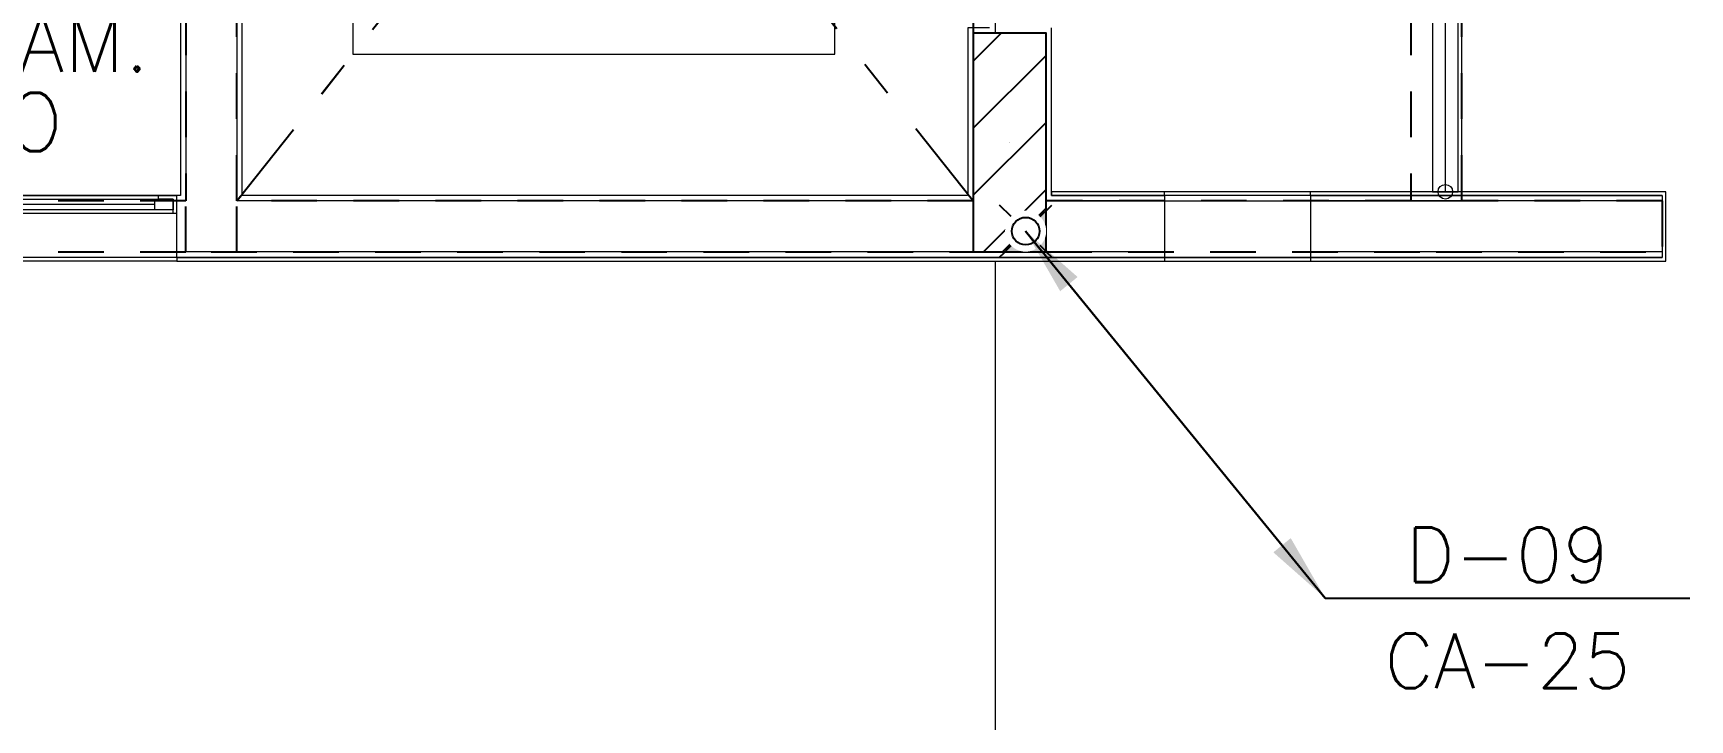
# Model space of a CAD drawing. Header units: millimetres. Extents: x 188.6 to 263.2, y 40.1 to 120.1.
# Drawn here: x 230.28 to 234.824, y 44.179 to 46.062 of the extents above; entities that cross this region are included whole.
import ezdxf
from ezdxf.enums import TextEntityAlignment as Align

# ---------------------------------------------------------------- set-up
doc = ezdxf.new("R2010")
doc.units = ezdxf.units.MM
doc.set_wipeout_variables(frame=1)
for name, pattern in [('DASHDOT2', [0.5, 0.25, -0.125, 0, -0.125]), ('HIDDEN2', [0.1875, 0.125, -0.0625]), ('Wipeout_Contour', [1000, 0, -1000])]:
    doc.linetypes.add(name, pattern=pattern)
for name, color, linetype in [('ARQ', 8, 'Continuous'), ('Equipamento - Fixo & Sanitário.ARQ', 7, 'Continuous'), ('ESTR-PILARES', 11, 'Continuous'), ('ESTR-VIGAS', 11, 'HIDDEN2'), ('ESTRUTURA', 7, 'Continuous'), ('GUARDA CORPO BARRAS', 7, 'Continuous'), ('Janelas ARCHICAD', 7, 'Continuous'), ('SPDA-COL', 7, 'Continuous'), ('SPDA-D', 164, 'Continuous'), ('T-MC-TEXTO', 8, 'Continuous')]:
    doc.layers.add(name, color=color, linetype=linetype)
doc.styles.add('60-75', font='romans.shx', dxfattribs={"height": 0.12})
doc.styles.add('MC-ROMANS', font='romans')
doc.styles.add('ROMANS', font='ROMANS.SHX', dxfattribs={"height": 0.15})
doc.dimstyles.new('IND75', dxfattribs={"dimtxt": 0.15, "dimasz": 0.1875, "dimexe": 0.15, "dimexo": 0, "dimgap": 0.1, "dimtad": 1, "dimzin": 10, "dimdsep": 46, "dimtxsty": '60-75', "dimcen": 0, "dimclrd": 256, "dimclre": 1, "dimclrt": 256, "dimadec": 0, "dimazin": 0, "dimtfac": 1, "dimtix": 1, "dimtmove": 2, "dimatfit": 3, "dimfxl": 0.15, "dimtolj": 1, "dimtzin": 6, "dimarcsym": 0})

# ---------------------------------------------------------------- blocks, each defined once
blk = doc.blocks.new('ESTR-1TP-29.09.2016')
at = {"layer": 'ESTR-PILARES'}
for p, q in [((29.5374, 8.3082), (29.6144, 8.3852)), ((29.5374, 8.1243), (29.7374, 8.3243)), ((29.5374, 7.9405), (29.7374, 8.1405)), ((29.6374, 8.0852), (29.6374, 8.0852)), ((29.566, 7.7852), (29.7374, 7.9566)), ((29.5374, 7.7852), (29.5374, 7.7852)), ((29.5374, 7.7852), (29.5374, 7.7852)), ((29.7374, 7.7852), (29.7374, 7.7852)), ((29.7374, 7.7852), (29.7374, 7.7852))]:
    blk.add_line(p, q, dxfattribs=at)
for points in [[(29.5374, 7.7852), (29.7374, 7.7852), (29.7374, 8.3852), (29.5374, 8.3852), (29.5374, 7.7852)], [(29.7374, 7.7852), (29.7374, 7.9052), (29.6174, 7.7852), (29.7374, 7.7852)]]:
    blk.add_lwpolyline(points, dxfattribs=at)
for points in [[(29.7374, 7.7852), (29.7374, 7.9052), (29.6174, 7.7852)], [(29.7374, 7.7852), (29.6174, 7.7852), (29.7374, 7.7852)]]:
    blk.add_solid(points, dxfattribs=at)
at = {"layer": 'ESTR-VIGAS', "linetype": 'DASHDOT2'}
for p, q in [((27.5174, 7.9252), (29.5374, 10.4752)), ((27.5174, 10.4752), (29.5374, 7.9252))]:
    blk.add_line(p, q, dxfattribs=at)
at = {"layer": 'ESTR-VIGAS'}
for p, q in [((30.7374, 7.9252), (30.7374, 7.9252)), ((30.7374, 7.9252), (30.7374, 7.9252)), ((30.8774, 7.9252), (30.8774, 7.9252)), ((30.8774, 7.9252), (30.8774, 7.9252)), ((27.3774, 7.7852), (27.3774, 7.7852)), ((27.3774, 7.7852), (27.3774, 7.7852)), ((27.5174, 7.7852), (27.5174, 7.7852)), ((27.5174, 7.7852), (27.5174, 7.7852)), ((31.4274, 7.7852), (31.4274, 7.7852)), ((31.4274, 7.7852), (31.4274, 7.7852))]:
    blk.add_line(p, q, dxfattribs=at)
for points in [[(27.3774, 10.4752), (27.3774, 7.9252)], [(27.5174, 7.9252), (27.5174, 10.4752)], [(30.7374, 10.4752), (30.7374, 7.9252)], [(30.8774, 7.9252), (30.8774, 10.4752)], [(29.5374, 9.6152), (29.5374, 8.3852)], [(27.3774, 7.9252), (26.1274, 7.9252)], [(27.3774, 7.7852), (27.3774, 7.9252)], [(29.5374, 7.9252), (27.5174, 7.9252)], [(27.5174, 7.7852), (27.5174, 7.9252)], [(30.7374, 7.9252), (29.7374, 7.9252)], [(31.4274, 7.9252), (30.8774, 7.9252)], [(31.4274, 7.9252), (31.4274, 7.7852)], [(26.1274, 7.7852), (27.4474, 7.7852)], [(27.4474, 7.7852), (29.5374, 7.7852)], [(29.7374, 7.7852), (30.8074, 7.7852)], [(30.8074, 7.7852), (31.4274, 7.7852)]]:
    blk.add_lwpolyline(points, dxfattribs=at)
blk = doc.blocks.new('Vão de Janela Simples_9')
at = {"layer": 'Janelas ARCHICAD', "color": 8, "linetype": 'Continuous', "lineweight": 0}
for p, q in [((-200, -15), (-200, 0)), ((-200, 0), (200, 0)), ((200, -15), (200, 0)), ((-200, -155), (-200, -15)), ((200, -155), (200, -15)), ((-200, -170), (-200, -155)), ((-200, -170), (200, -170)), ((200, -170), (200, -155))]:
    blk.add_line(p, q, dxfattribs=at)
blk = doc.blocks.new('Janela 21_5')
at = {"layer": 'Janelas ARCHICAD', "color": 8, "linetype": 'Continuous', "lineweight": 0}
for p, q in [((-600, 120), (600, 120)), ((-600, 120), (-600, 105)), ((-600, 105), (-600, 0)), ((600, 120), (600, 105)), ((600, 105), (600, 0)), ((-600, 0), (-590, 0)), ((-600, 0), (-600, -35)), ((-600, 0), (-600, -35)), ((-590, 0), (-590, -40)), ((-590, 0), (590, 0)), ((590, -40), (590, 0)), ((590, 0), (600, 0)), ((600, 0), (600, -35)), ((600, 0), (600, -35)), ((-600, -35), (-600, -50)), ((-600, -35), (-600, -50)), ((-590, -10), (-540, -10)), ((-590, -40), (-590, -10)), ((-590, -40), (-550, -40)), ((-540, -40), (-590, -40)), ((-550, -40), (-550, -50)), ((-540, -10), (540, -10)), ((-540, -10), (-540, -40)), ((-540, -10), (540, -10)), ((-540, -25), (540, -25)), ((540, -40), (-540, -40)), ((540, -40), (540, -10)), ((540, -10), (590, -10)), ((590, -40), (540, -40)), ((550, -50), (550, -40)), ((550, -40), (590, -40)), ((590, -10), (590, -40)), ((600, -35), (600, -50)), ((600, -35), (600, -50)), ((-600, -50), (600, -50)), ((-550, -50), (-600, -50)), ((550, -50), (-550, -50)), ((600, -50), (550, -50))]:
    blk.add_line(p, q, dxfattribs=at)
blk = doc.blocks.new('Corrimão Horizontal 20')
at = {"layer": 'GUARDA CORPO BARRAS', "color": 8, "linetype": 'Continuous', "lineweight": 0}
for p, q in [((0, 35), (0, -35)), ((2500, 35), (0, 35)), ((0, 0), (2500, 0)), ((2500, -35), (2500, 35)), ((0, -35), (2500, -35))]:
    blk.add_line(p, q, dxfattribs=at)
for centre in [(0, 0), (2500, 0)]:
    blk.add_circle(centre, 20, dxfattribs=at)
blk = doc.blocks.new('elevador 2')
at = {"layer": 'Equipamento - Fixo & Sanitário.ARQ', "color": 8, "linetype": 'Continuous', "lineweight": 0}
for p, q in [((665.7, 2122.5), (215.7, 2122.5)), ((215.7, 2122.5), (215.7, 2092.5)), ((215.7, 2092.5), (665.7, 2092.5)), ((665.7, 2092.5), (665.7, 2122.5)), ((1384.3, 2122.5), (934.3, 2122.5)), ((934.3, 2122.5), (934.3, 2092.5)), ((934.3, 2092.5), (1384.3, 2092.5)), ((1384.3, 2092.5), (1384.3, 2122.5)), ((528.5, 2072.2), (78.5, 2072.2)), ((78.5, 2072.2), (78.5, 2042.2)), ((528.5, 2042.2), (528.5, 2072.2)), ((1521.5, 2072.2), (1071.5, 2072.2)), ((1071.5, 2072.2), (1071.5, 2042.2)), ((1521.5, 2042.2), (1521.5, 2072.2)), ((1600, 2023.4), (0, 2023.4)), ((0, 2023.4), (0, 176.3)), ((78.5, 2042.2), (528.5, 2042.2)), ((400, 2023.4), (400, 1973.4)), ((1071.5, 2042.2), (1521.5, 2042.2)), ((1200, 2023.4), (1200, 1973.4)), ((1600, 176.3), (1600, 2023.4)), ((400, 1973.4), (50, 1973.4)), ((50, 1973.4), (50, 226.3)), ((1550, 1973.4), (1200, 1973.4)), ((1550, 226.3), (1550, 1973.4)), ((50, 226.3), (800, 226.3)), ((800, 226.3), (1550, 226.3)), ((0, 176.3), (800, 176.3)), ((800, 176.3), (1600, 176.3)), ((1434.6, 100), (112.5, 100)), ((112.5, 100), (112.5, 0)), ((1434.6, 0), (1434.6, 100)), ((112.5, 0), (1434.6, 0))]:
    blk.add_line(p, q, dxfattribs=at)
blk = doc.blocks.new('Vão de Janela Simples_11')
at = {"layer": 'Janelas ARCHICAD', "color": 8, "linetype": 'Continuous', "lineweight": 0}
for p, q in [((-200, 0), (-200, 10)), ((-200, 10), (200, 10)), ((-200, 0), (200, 0)), ((200, 0), (200, 10))]:
    blk.add_line(p, q, dxfattribs=at)
blk = doc.blocks.new('Vão de Janela Simples_13')
at = {"layer": 'Janelas ARCHICAD', "color": 8, "linetype": 'Continuous', "lineweight": 0}
for p, q in [((-600, 0), (-600, 10)), ((-600, 10), (600, 10)), ((-600, 0), (600, 0)), ((600, 0), (600, 10))]:
    blk.add_line(p, q, dxfattribs=at)
blk = doc.blocks.new('arq-3pav')
at = {"layer": 'ARQ', "color": 8, "linetype": 'Continuous', "lineweight": 0}
for p, q in [((27.9101, 7.035), (27.9101, 5.805)), ((27.9101, 5.18), (27.9101, 0.1894))]:
    blk.add_line(p, q, dxfattribs=at)
at = {"layer": 'ARQ', "color": 8, "linetype": 'Continuous', "lineweight": 0, "flags": 128}
blk.add_lwpolyline([(29.19, 7.895), (27.85, 7.895), (27.85, 5.345), (29.19, 5.345)], close=True, dxfattribs=at)
at = {"layer": 'ARQ', "color": 8, "linetype": 'Continuous', "lineweight": 0, "xscale": 0.001, "yscale": 0.001}
blk.add_blockref('elevador 2', (26.0356, 5.7472), dxfattribs=at)
at = {"color": 8, "linetype": 'Wipeout_Contour', "lineweight": 0, "ltscale": 30033.481221}
blk.add_wipeout([(25.6753, 5.345), (25.6903, 5.345), (25.6903, 5.36), (25.6753, 5.36)], dxfattribs=at).dxf.layer = 'ARQ'
at = {"color": 8, "linetype": 'Wipeout_Contour', "lineweight": 0, "ltscale": 34286.489286}
blk.add_wipeout([(27.8351, 5.205), (25.6653, 5.205), (25.6653, 5.19), (27.8351, 5.19)], dxfattribs=at).dxf.layer = 'ARQ'
at = {"color": 8, "linetype": 'Wipeout_Contour', "lineweight": 0, "ltscale": 39851.280515}
blk.add_wipeout([(28.3751, 5.205), (28.0651, 5.205), (28.0651, 5.19), (28.3751, 5.19)], dxfattribs=at).dxf.layer = 'ARQ'
at = {"color": 8, "linetype": 'Wipeout_Contour', "lineweight": 0, "ltscale": 43847.749586}
blk.add_wipeout([(29.7401, 5.205), (28.7751, 5.205), (28.7751, 5.19), (29.7401, 5.19)], dxfattribs=at).dxf.layer = 'ARQ'
at = {"layer": 'ARQ', "color": 8, "linetype": 'Continuous', "lineweight": 0}
for p, q in [((25.6653, 5.205), (25.6653, 5.31)), ((27.8501, 5.205), (25.6653, 5.205)), ((25.6653, 5.19), (25.6653, 5.205)), ((28.3751, 5.205), (28.0501, 5.205)), ((29.7401, 5.205), (28.7751, 5.205))]:
    blk.add_line(p, q, dxfattribs=at)
at = {"layer": 'ARQ', "color": 8, "linetype": 'Continuous', "lineweight": 0, "flags": 128}
for points in [[(25.6653, 5.19), (27.8351, 5.19)], [(28.0651, 5.19), (28.3751, 5.19)], [(28.7751, 5.19), (29.7401, 5.19)], [(29.7401, 5.19), (28.7751, 5.19)], [(29.7401, 5.205), (29.7401, 5.19)], [(28.7751, 5.18), (29.7501, 5.18)]]:
    blk.add_lwpolyline(points, dxfattribs=at)
at = {"layer": 'ARQ', "color": 8, "linetype": 'Continuous', "lineweight": 0, "yscale": 0.001}
for name, p, xscale, rotation in [('Vão de Janela Simples_13', (25.0653, 5.19), 0.001, 179.9999898942123), ('Vão de Janela Simples_11', (28.5751, 5.19), -0.001, 180)]:
    blk.add_blockref(name, p, dxfattribs=dict(at, xscale=xscale, rotation=rotation))
at = {"color": 8, "linetype": 'Wipeout_Contour', "lineweight": 0, "ltscale": 29986.785183}
blk.add_wipeout([(25.6753, 5.36), (25.6653, 5.36), (25.6653, 5.345), (25.6753, 5.345)], dxfattribs=at).dxf.layer = 'ARQ'
at = {"color": 8, "linetype": 'Wipeout_Contour', "lineweight": 0, "ltscale": 34419.997268}
blk.add_wipeout([(25.8453, 5.345), (27.8351, 5.345), (27.8351, 5.36), (25.8453, 5.36)], dxfattribs=at).dxf.layer = 'ARQ'
at = {"color": 8, "linetype": 'Wipeout_Contour', "lineweight": 0, "ltscale": 39679.110629}
blk.add_wipeout([(28.0651, 5.345), (28.3751, 5.345), (28.3751, 5.36), (28.0651, 5.36)], dxfattribs=at).dxf.layer = 'ARQ'
at = {"color": 8, "linetype": 'Wipeout_Contour', "lineweight": 0, "ltscale": 43691.080226}
blk.add_wipeout([(29.7401, 5.36), (28.7751, 5.36), (28.7751, 5.345), (29.7401, 5.345)], dxfattribs=at).dxf.layer = 'ARQ'
at = {"layer": 'ARQ', "color": 8, "linetype": 'Continuous', "lineweight": 0}
for p, q in [((25.6653, 5.345), (25.6653, 5.36)), ((25.6903, 5.345), (25.6653, 5.345)), ((25.6653, 5.31), (25.6653, 5.345)), ((25.6903, 5.36), (25.6903, 5.345)), ((28.3751, 5.345), (28.0501, 5.345)), ((29.7401, 5.345), (28.7751, 5.345))]:
    blk.add_line(p, q, dxfattribs=at)
at = {"layer": 'ARQ', "color": 8, "linetype": 'Continuous', "lineweight": 0, "flags": 128}
for points in [[(29.7501, 5.37), (28.7751, 5.37)], [(29.7501, 5.18), (29.7501, 5.37)], [(25.6753, 5.36), (25.6653, 5.36)], [(28.3751, 5.36), (28.0651, 5.36)], [(29.7401, 5.36), (28.7751, 5.36)], [(28.7751, 5.36), (29.7401, 5.36)], [(29.7401, 5.36), (29.7401, 5.345)], [(29.7401, 5.36), (29.7401, 5.19)], [(29.7401, 5.345), (29.7401, 5.205)]]:
    blk.add_lwpolyline(points, dxfattribs=at)
at = {"layer": 'ARQ', "color": 8, "linetype": 'Continuous', "lineweight": 0, "yscale": 0.001}
for name, p, xscale, rotation in [('Corrimão Horizontal 20', (29.1451, 5.37), 0.001, 90), ('Vão de Janela Simples_11', (28.5751, 5.36), -0.001, 359.9999898942123), ('Janela 21_5', (25.0653, 5.31), 0.001, 179.9999898942123), ('Vão de Janela Simples_9', (28.5751, 5.19), 0.001, 179.9999898942123)]:
    blk.add_blockref(name, p, dxfattribs=dict(at, xscale=xscale, rotation=rotation))
at = {"color": 8, "linetype": 'Wipeout_Contour', "lineweight": 0, "ltscale": 30613.363413}
blk.add_wipeout([(25.8303, 5.345), (25.8453, 5.345), (25.8453, 5.36), (25.8303, 5.36)], dxfattribs=at).dxf.layer = 'ARQ'
at = {"color": 8, "linetype": 'Wipeout_Contour', "lineweight": 0, "ltscale": 58220.892942}
blk.add_wipeout([(27.8351, 5.205), (27.8351, 5.19), (28.0651, 5.19), (28.0651, 5.205), (28.0501, 5.205), (27.8501, 5.205)], dxfattribs=at).dxf.layer = 'ARQ'
at = {"layer": 'ARQ', "color": 8, "linetype": 'Continuous', "lineweight": 0}
for p, q in [((25.8303, 5.345), (25.8303, 5.36)), ((27.8501, 5.345), (25.8303, 5.345))]:
    blk.add_line(p, q, dxfattribs=at)
at = {"layer": 'ARQ', "color": 8, "linetype": 'Continuous', "lineweight": 0, "flags": 128}
for points in [[(27.8351, 5.36), (25.8453, 5.36)], [(25.6653, 5.18), (28.3751, 5.18)]]:
    blk.add_lwpolyline(points, dxfattribs=at)
at = {"color": 8, "linetype": 'Wipeout_Contour', "lineweight": 0, "ltscale": 29040.527025}
blk.add_wipeout([(25.6753, 7.88), (25.6753, 5.36), (25.6903, 5.36), (25.6903, 7.88)], dxfattribs=at).dxf.layer = 'ARQ'
at = {"color": 8, "linetype": 'Wipeout_Contour', "lineweight": 0, "ltscale": 38820.225565}
blk.add_wipeout([(28.0651, 5.805), (28.0501, 5.805), (28.0501, 5.36), (28.0651, 5.36)], dxfattribs=at).dxf.layer = 'ARQ'
at = {"layer": 'ARQ', "color": 8, "linetype": 'Continuous', "lineweight": 0}
blk.add_line((25.6903, 7.88), (25.6903, 5.36), dxfattribs=at)
at = {"layer": 'ARQ', "color": 8, "linetype": 'Continuous', "lineweight": 0, "flags": 128}
blk.add_lwpolyline([(25.6753, 7.88), (25.6753, 5.36)], dxfattribs=at)
at = {"color": 8, "linetype": 'Wipeout_Contour', "lineweight": 0, "ltscale": 29640.493048}
blk.add_wipeout([(25.8303, 7.88), (25.8303, 5.36), (25.8453, 5.36), (25.8453, 7.88)], dxfattribs=at).dxf.layer = 'ARQ'
at = {"color": 8, "linetype": 'Wipeout_Contour', "lineweight": 0, "ltscale": 56963.75792}
blk.add_wipeout([(27.8951, 5.82), (27.8351, 5.82), (27.8351, 5.36), (27.8501, 5.36), (27.8501, 5.805), (27.8951, 5.805)], dxfattribs=at).dxf.layer = 'ARQ'
at = {"color": 8, "linetype": 'Wipeout_Contour', "lineweight": 0, "ltscale": 38588.397537}
blk.add_wipeout([(28.0501, 5.805), (28.0651, 5.805), (28.0651, 5.82), (28.0501, 5.82)], dxfattribs=at).dxf.layer = 'ARQ'
at = {"color": 8, "linetype": 'Wipeout_Contour', "lineweight": 0, "ltscale": 39053.362992}
blk.add_wipeout([(28.0651, 5.36), (28.0501, 5.36), (28.0501, 5.345), (28.0651, 5.345)], dxfattribs=at).dxf.layer = 'ARQ'
at = {"layer": 'ARQ', "color": 8, "linetype": 'Continuous', "lineweight": 0}
blk.add_line((25.8303, 7.88), (25.8303, 5.36), dxfattribs=at)
at = {"layer": 'ARQ', "color": 8, "linetype": 'Continuous', "lineweight": 0, "flags": 128}
blk.add_lwpolyline([(25.8453, 5.36), (25.8453, 7.88)], dxfattribs=at)
at = {"color": 8, "linetype": 'Wipeout_Contour', "lineweight": 0, "ltscale": 38227.190834}
blk.add_wipeout([(27.8351, 5.36), (27.8351, 5.345), (27.8501, 5.345), (27.8501, 5.36)], dxfattribs=at).dxf.layer = 'ARQ'
at = {"color": 8, "linetype": 'Wipeout_Contour', "lineweight": 0, "ltscale": 38492.734675}
blk.add_wipeout([(27.8501, 5.205), (28.0501, 5.205), (28.0501, 5.805), (27.8501, 5.805)], dxfattribs=at).dxf.layer = 'ARQ'
at = {"layer": 'ARQ', "color": 8, "linetype": 'Continuous', "lineweight": 0, "flags": 128}
for points in [[(27.8951, 5.82), (27.8351, 5.82), (27.8351, 5.36)], [(28.0651, 5.805), (28.0651, 5.82)], [(28.0651, 5.36), (28.0651, 5.805)], [(28.3751, 5.37), (28.0646, 5.37)], [(28.0646, 5.37), (28.0646, 5.36)], [(28.0646, 5.36), (28.3751, 5.36)], [(28.3751, 5.19), (25.6653, 5.19)], [(27.8351, 5.19), (28.0651, 5.19)]]:
    blk.add_lwpolyline(points, dxfattribs=at)
blk.add_lwpolyline([(27.8501, 5.205), (28.0501, 5.205), (28.0501, 5.805), (27.8501, 5.805)], close=True, dxfattribs=at)
at = {"layer": 'ESTRUTURA'}
blk.add_blockref('ESTR-1TP-29.09.2016', (-1.6874, -2.5802), dxfattribs=at)
blk = doc.blocks.new('INDU')
at = {"color": 7}
blk.add_line((-0.005, 0), (0.005, 0), dxfattribs=at)
at = {"style": 'ROMANS'}
for tag, p in [('TQ-01', (0, 0.001189)), ('100', (0, -0.001718))]:
    blk.add_attdef(tag, text='', height=0.0015, dxfattribs=at).set_placement(p, align=Align.MIDDLE)
blk = doc.blocks.new('cap')
blk.add_wipeout([(0.0003, 0.075), (-0.0036, 0.0749), (-0.0076, 0.0746), (-0.0115, 0.0741), (-0.0153, 0.0734), (-0.0191, 0.0725), (-0.0229, 0.0714), (-0.0266, 0.0701), (-0.0302, 0.0686), (-0.0338, 0.067), (-0.0373, 0.0651), (-0.0406, 0.0631), (-0.0439, 0.0608), (-0.047, 0.0585), (-0.05, 0.0559), (-0.0528, 0.0532), (-0.0555, 0.0504), (-0.0581, 0.0474), (-0.0605, 0.0443), (-0.0627, 0.0411), (-0.0648, 0.0377), (-0.0667, 0.0343), (-0.0684, 0.0308), (-0.0699, 0.0271), (-0.0712, 0.0234), (-0.0724, 0.0197), (-0.0733, 0.0159), (-0.074, 0.012), (-0.0746, 0.0081), (-0.0749, 0.0042), (-0.075, 0.0003), (-0.0749, -0.0036), (-0.0746, -0.0076), (-0.0741, -0.0115), (-0.0734, -0.0153), (-0.0725, -0.0191), (-0.0714, -0.0229), (-0.0701, -0.0266), (-0.0686, -0.0302), (-0.067, -0.0338), (-0.0651, -0.0373), (-0.0631, -0.0406), (-0.0608, -0.0439), (-0.0585, -0.047), (-0.0559, -0.05), (-0.0532, -0.0528), (-0.0504, -0.0555), (-0.0474, -0.0581), (-0.0443, -0.0605), (-0.0411, -0.0627), (-0.0377, -0.0648), (-0.0343, -0.0667), (-0.0308, -0.0684), (-0.0271, -0.0699), (-0.0234, -0.0712), (-0.0197, -0.0724), (-0.0159, -0.0733), (-0.012, -0.074), (-0.0081, -0.0746), (-0.0042, -0.0749), (-0.0003, -0.075), (0.0036, -0.0749), (0.0076, -0.0746), (0.0115, -0.0741), (0.0153, -0.0734), (0.0191, -0.0725), (0.0229, -0.0714), (0.0266, -0.0701), (0.0302, -0.0686), (0.0338, -0.067), (0.0373, -0.0651), (0.0406, -0.0631), (0.0439, -0.0608), (0.047, -0.0585), (0.05, -0.0559), (0.0528, -0.0532), (0.0555, -0.0504), (0.0581, -0.0474), (0.0605, -0.0443), (0.0627, -0.0411), (0.0648, -0.0377), (0.0667, -0.0343), (0.0684, -0.0308), (0.0699, -0.0271), (0.0712, -0.0234), (0.0724, -0.0197), (0.0733, -0.0159), (0.074, -0.012), (0.0746, -0.0081), (0.0749, -0.0042), (0.075, -0.0003), (0.0749, 0.0036), (0.0746, 0.0076), (0.0741, 0.0115), (0.0734, 0.0153), (0.0725, 0.0191), (0.0714, 0.0229), (0.0701, 0.0266), (0.0686, 0.0302), (0.067, 0.0338), (0.0651, 0.0373), (0.0631, 0.0406), (0.0608, 0.0439), (0.0585, 0.047), (0.0559, 0.05), (0.0532, 0.0528), (0.0504, 0.0555), (0.0474, 0.0581), (0.0443, 0.0605), (0.0411, 0.0627), (0.0377, 0.0648), (0.0343, 0.0667), (0.0308, 0.0684), (0.0271, 0.0699), (0.0234, 0.0712), (0.0197, 0.0724), (0.0159, 0.0733), (0.012, 0.074), (0.0081, 0.0746), (0.0042, 0.0749)])
for p, q in [((-0.053, 0.053), (-0.0955, 0.0955)), ((0.053, 0.053), (0.0955, 0.0955)), ((-0.0955, -0.0955), (-0.053, -0.053)), ((0.0955, -0.0955), (0.053, -0.053))]:
    blk.add_line(p, q)
blk.add_circle((0, 0), 0.0504)

msp = doc.modelspace()

# ---------------------------------------------------------------- block references
msp.add_blockref('arq-3pav', (205.0084, 40.2568))

# ---------------------------------------------------------------- next in the draw order: block references
at = {"layer": 'ESTRUTURA'}
msp.add_blockref('ESTR-1TP-29.09.2016', (203.3211, 37.6766), dxfattribs=at)
at = {"layer": 'SPDA-COL'}
ref = msp.add_blockref('INDU', (234.3242, 44.5122), dxfattribs=dict(at, xscale=100, yscale=100, zscale=100))
ref.add_attrib('100', 'CA-25', dxfattribs={"layer": '0', "height": 0.15, "style": 'ROMANS'}).set_placement((234.3242, 44.3405, 0.9), align=Align.MIDDLE)
ref.add_attrib('TQ-01', 'D-09', dxfattribs={"layer": '0', "height": 0.15, "style": 'ROMANS'}).set_placement((234.3242, 44.6311, 0.9), align=Align.MIDDLE)

# ---------------------------------------------------------------- next in the draw order: texts
at = {"layer": 'T-MC-TEXTO', "style": 'MC-ROMANS'}
for s, p in [('ANTECAM.', (229.5839, 45.956)), ('BALCÃO', (229.5582, 45.7381))]:
    msp.add_text(s, height=0.16, dxfattribs=at).set_placement(p)

# ---------------------------------------------------------------- next in the draw order: block references
at = {"layer": 'SPDA-D', "xscale": 0.75, "yscale": 0.75, "zscale": 0.75}
msp.add_blockref('cap', (233.0023, 45.5188), dxfattribs=at)

# ---------------------------------------------------------------- next in the draw order: leaders
at = {"layer": 'SPDA-COL'}
for points in [[(233.8242, 44.5122), (233.0023, 45.5188)], [(233.0023, 45.5188), (233.8242, 44.5122)]]:
    msp.add_leader(points, dimstyle='IND75', dxfattribs=at)

doc.saveas('drawing.dxf')
